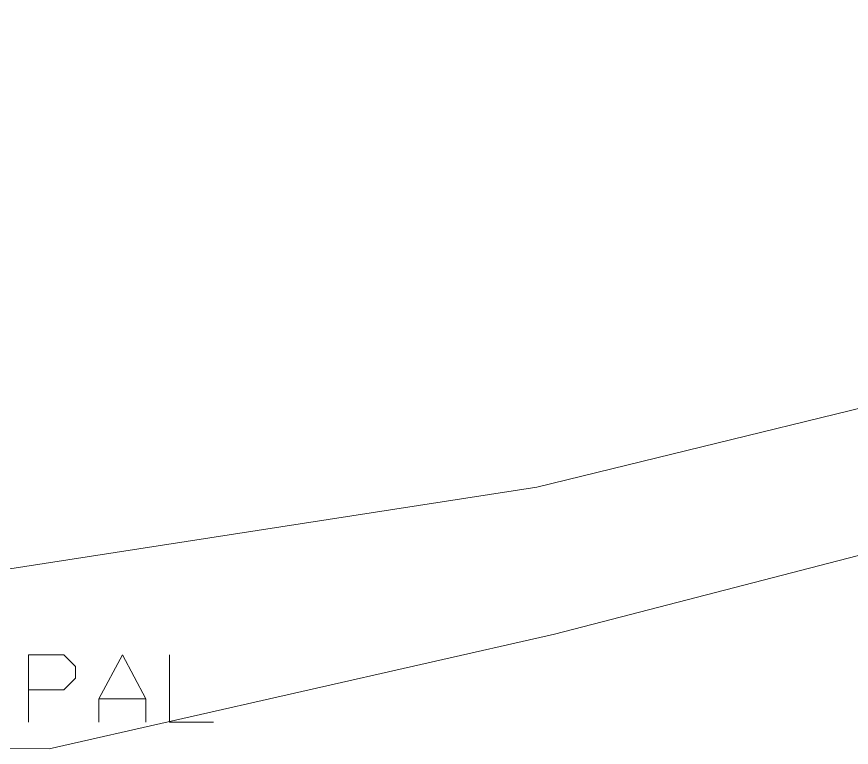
# Model space of a CAD drawing. Header units: millimetres. Extents: x 2529 to 2673, y 1639 to 1859.
# Drawn here: x 2558.11 to 2566.13, y 1711.49 to 1718.5 of the extents above; entities that cross this region are included whole.
import ezdxf

# ---------------------------------------------------------------- set-up
doc = ezdxf.new("R2010")
doc.units = ezdxf.units.MM
doc.layers.add('PDF_CVL_CUADCON_TIT', color=7, linetype='Continuous')
doc.layers.add('PDF_outline', color=7, linetype='Continuous')

msp = doc.modelspace()

# ---------------------------------------------------------------- linework, layer by layer
at = {"layer": 'PDF_CVL_CUADCON_TIT', "lineweight": 9}
for points in [[(2563.1074, 1713.985), (2553.4494, 1712.4883)], [(2563.2768, 1712.573), (2558.4196, 1711.4716), (2553.4212, 1711.4999)], [(2558.2219, 1711.7258), (2558.2219, 1712.3753), (2558.5608, 1712.3753), (2558.6737, 1712.2623), (2558.6737, 1712.1494), (2558.5608, 1712.0364), (2558.2219, 1712.0364)], [(2558.8997, 1711.7258), (2558.8997, 1711.9517), (2559.1256, 1712.3753), (2559.3515, 1711.9517), (2559.3515, 1711.7258)], [(2559.5774, 1712.3753), (2559.5774, 1711.7258), (2560.001, 1711.7258)], [(2558.8997, 1711.9517), (2559.3515, 1711.9517)]]:
    msp.add_lwpolyline(points, dxfattribs=at)
at = {"layer": 'PDF_outline', "lineweight": 9}
for points in [[(2563.1074, 1713.985), (2567.8516, 1715.1428), (2569.3766, 1715.3687), (2570.9862, 1715.9335), (2576.1823, 1718.3056), (2582.9881, 1721.5249)], [(2579.0628, 1718.4186), (2576.8036, 1717.2608), (2571.3816, 1715.0016), (2571.3533, 1715.0016), (2569.7154, 1714.4086), (2568.2752, 1713.872), (2568.1905, 1713.8438), (2563.2768, 1712.573)]]:
    msp.add_lwpolyline(points, dxfattribs=at)

doc.saveas('drawing.dxf')
